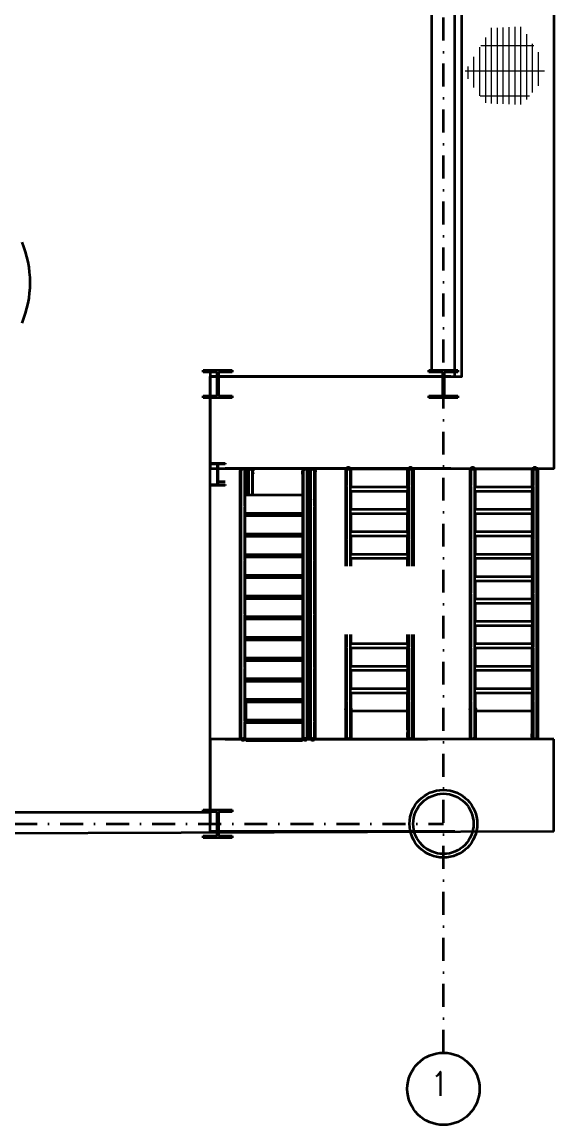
# Model space of a CAD drawing. Header units: inches. Extents: x 3139 to 9140, y 3844 to 6923.
# Drawn here: x 8760 to 9043, y 4431 to 5017 of the extents above; entities that cross this region are included whole.
import ezdxf
from ezdxf.enums import TextEntityAlignment as Align

# ---------------------------------------------------------------- set-up
doc = ezdxf.new("R2010")
doc.units = ezdxf.units.IN
doc.header["$MEASUREMENT"] = 0
doc.linetypes.add('DASHDOT2', pattern=[12.700025, 6.350013, -3.175006, 0, -3.175006])
for name, color, linetype in [('Default', 7, 'Continuous'), ('TF_P_Equipment', 7, 'Continuous'), ('TF_P_Plaform', 7, 'Continuous'), ('TF_P_Stairs', 7, 'Continuous'), ('TF_P_Steel', 7, 'Continuous'), ('TF_S_GRATING', 7, 'Continuous')]:
    doc.layers.add(name, color=color, linetype=linetype)
doc.styles.add('ROMANS', font='romans.shx')

# ---------------------------------------------------------------- blocks, each defined once
blk = doc.blocks.new('TF_P_ELP_GRATING', base_point=(2.1455, 13.2304))
at = {"layer": 'TF_S_GRATING', "color": 8, "linetype": 'Continuous', "lineweight": 18}
for p, q in [((2.19, 13.5229), (2.19, 12.8661)), ((2.3698, 13.4254), (1.9637, 13.4254)), ((1.98, 13.4353), (1.98, 12.994)), ((2.3132, 13.4742), (2.0338, 13.4742)), ((2.4, 13.3994), (2.4, 12.9898)), ((2.4686, 13.3279), (1.8216, 13.3279)), ((2.4264, 13.3767), (1.8824, 13.3767)), ((2.4669, 13.2792), (1.8237, 13.2792)), ((2.4652, 13.2304), (1.8258, 13.2304)), ((2.4635, 13.1817), (1.8278, 13.1817)), ((2.4618, 13.1329), (1.8299, 13.1329)), ((2.46, 13.0842), (1.832, 13.0842)), ((2.4533, 13.0354), (1.912, 13.0354)), ((2.3956, 12.9867), (1.9921, 12.9867)), ((2.3259, 12.9379), (2.0721, 12.9379)), ((2.2561, 12.8892), (2.1521, 12.8892))]:
    blk.add_line(p, q, dxfattribs=at)
blk = doc.blocks.new('A$Cdd380a1b')
at = {"layer": 'Default', "color": 8, "linetype": 'Continuous', "lineweight": 35}
blk.add_circle((-32.1421, -0.5393), 0.15, dxfattribs=at)
at = {"layer": 'TF_P_Equipment', "color": 8, "linetype": 'Continuous', "lineweight": 35}
blk.add_arc((-34.2985, 2.8125), 0.4398, 337.4771, 22.5226, dxfattribs=at)
blk.add_arc((-34.2985, 2.8125), 0.4398, 337.4771, 22.5226, dxfattribs=at)
at = {"layer": 'TF_P_Plaform', "color": 8, "linetype": 'Continuous', "lineweight": 35}
for p, q in [((-33.111, 2.0391), (-33.111, 2.4219)), ((-33.111, 2.4219), (-32.1422, 2.4219)), ((-32.1109, 2.4219), (-33.111, 2.4219)), ((-33.111, 2.3906), (-33.111, 2.0391)), ((-32.1109, 2.4219), (-33.0484, 2.4219)), ((-33.0484, 2.4219), (-32.1109, 2.4219)), ((-32.1422, 2.4219), (-32.1109, 2.4219)), ((-33.111, 2.0391), (-32.1109, 2.0391)), ((-33.0797, 2.0391), (-32.1422, 2.0391)), ((-32.1109, 2.0391), (-33.0484, 2.0391)), ((-33.0484, 2.0391), (-32.5443, 2.0391)), ((-32.5295, 2.0391), (-32.2863, 2.0391)), ((-32.2714, 2.0391), (-31.6832, 2.0391)), ((-32.0129, 2.0391), (-31.7697, 2.0391)), ((-33.0484, 1.9843), (-33.0786, 1.9843)), ((-31.6832, 0.914), (-33.111, 0.9141)), ((-33.111, 0.9141), (-33.111, 0.5625)), ((-33.111, 0.5312), (-33.111, 0.9141)), ((-33.0484, 0.9141), (-32.9862, 0.9141)), ((-32.9862, 0.9141), (-32.9625, 0.9141)), ((-32.7281, 0.9141), (-32.7045, 0.9141)), ((-32.7045, 0.9141), (-32.6924, 0.9141)), ((-32.6776, 0.9141), (-32.2077, 0.9141)), ((-31.6832, 0.5312), (-31.6832, 0.914)), ((-32.0945, 0.5312), (-33.111, 0.5312)), ((-33.0797, 0.5312), (-32.1422, 0.5312)), ((-32.1422, 0.5312), (-32.0945, 0.5312))]:
    blk.add_line(p, q, dxfattribs=at)
for points in [[(-32.3203, 2.4219), (-32.066, 2.4219), (-32.066, 4.3056)], [(-31.6832, 4.3056), (-31.6832, 2.0391), (-31.6832, 2.0391)]]:
    blk.add_lwpolyline(points, dxfattribs=at)
at = {"layer": 'TF_P_Stairs', "color": 8, "linetype": 'Continuous', "lineweight": 35}
for p, q in [((-32.9862, 0.9141), (-32.9862, 2.0313)), ((-32.9818, 0.9141), (-32.9818, 2.0313)), ((-32.9681, 2.0313), (-32.9681, 1.8825)), ((-32.9669, 2.0313), (-32.9669, 0.9141)), ((-32.9549, 1.9282), (-32.9549, 2.0313)), ((-32.9505, 1.9282), (-32.9505, 2.0313)), ((-32.9368, 2.0313), (-32.9368, 1.9282)), ((-32.9356, 2.0313), (-32.9356, 1.9282)), ((-32.7237, 0.9141), (-32.7237, 2.0313)), ((-32.71, 2.0313), (-32.71, 1.8825)), ((-32.7089, 2.0313), (-32.7089, 0.9141)), ((-32.7045, 0.9141), (-32.7045, 2.0313)), ((-32.6924, 0.9141), (-32.6924, 2.0313)), ((-32.6787, 2.0313), (-32.6787, 1.8825)), ((-32.6776, 2.0313), (-32.6776, 0.9141)), ((-32.6732, 0.9141), (-32.6732, 2.0313)), ((-32.5487, 2.0391), (-32.5487, 1.634)), ((-32.5487, 2.0391), (-32.5443, 2.0391)), ((-32.5443, 1.634), (-32.5443, 2.0391)), ((-32.5432, 1.9684), (-32.5432, 2.0351)), ((-32.5295, 2.0391), (-32.5295, 2.0391)), ((-32.5295, 2.0391), (-32.5295, 1.634)), ((-32.5295, 2.0391), (-32.5251, 2.0391)), ((-32.5251, 2.0385), (-32.2907, 2.0385)), ((-32.5251, 1.9632), (-32.5251, 2.0385)), ((-32.2907, 2.0391), (-32.2907, 2.0385)), ((-32.2863, 2.0391), (-32.2907, 2.0391)), ((-32.2907, 2.0391), (-32.2863, 2.0391)), ((-32.2907, 1.9632), (-32.2907, 2.0385)), ((-32.2863, 1.634), (-32.2863, 2.0391)), ((-32.2851, 1.9684), (-32.2851, 2.0351)), ((-32.2714, 2.0391), (-32.2714, 2.0391)), ((-32.2714, 2.0391), (-32.2714, 1.634)), ((-32.267, 2.0391), (-32.2714, 2.0391)), ((-32.2714, 2.0391), (-32.267, 2.0391)), ((-32.267, 2.0391), (-32.267, 1.634)), ((-32.0322, 2.0391), (-32.0322, 0.9218)), ((-32.0322, 2.0391), (-32.0278, 2.0391)), ((-32.0278, 0.9218), (-32.0278, 2.0391)), ((-32.0266, 1.9684), (-32.0266, 2.0351)), ((-32.0129, 2.0391), (-32.0129, 2.0391)), ((-32.0129, 2.0391), (-32.0129, 0.9218)), ((-32.0129, 2.0391), (-32.0085, 2.0391)), ((-32.0085, 2.0385), (-31.7741, 2.0385)), ((-32.0085, 1.9632), (-32.0085, 2.0385)), ((-31.7741, 2.0391), (-31.7741, 2.0385)), ((-31.7697, 2.0391), (-31.7741, 2.0391)), ((-31.7741, 2.0391), (-31.7697, 2.0391)), ((-31.7741, 1.9632), (-31.7741, 2.0385)), ((-31.7697, 0.9218), (-31.7697, 2.0391)), ((-31.7686, 1.9684), (-31.7686, 2.0351)), ((-31.7549, 2.0391), (-31.7549, 2.0391)), ((-31.7549, 2.0391), (-31.7549, 0.9218)), ((-31.7505, 2.0391), (-31.7549, 2.0391)), ((-31.7549, 2.0391), (-31.7505, 2.0391)), ((-31.7505, 2.0391), (-31.7505, 0.9218)), ((-32.7281, 1.9282), (-32.9625, 1.9282)), ((-32.7281, 1.9282), (-32.7281, 1.8528)), ((-32.5432, 1.7449), (-32.5432, 1.9644)), ((-32.5251, 1.9632), (-32.2907, 1.9632)), ((-32.5251, 1.8701), (-32.5251, 1.9454)), ((-32.5251, 1.9454), (-32.2907, 1.9454)), ((-32.2907, 1.9632), (-32.2907, 1.9454)), ((-32.2907, 1.8701), (-32.2907, 1.9454)), ((-32.2851, 1.7449), (-32.2851, 1.9644)), ((-32.0266, 1.7449), (-32.0266, 1.9644)), ((-32.0085, 1.9632), (-31.7741, 1.9632)), ((-32.0085, 1.8701), (-32.0085, 1.9454)), ((-32.0085, 1.9454), (-31.7741, 1.9454)), ((-31.7741, 1.9632), (-31.7741, 1.9454)), ((-31.7741, 1.8701), (-31.7741, 1.9454)), ((-31.7686, 1.7449), (-31.7686, 1.9644)), ((-32.9862, 1.9098), (-32.9862, 1.9124)), ((-32.7045, 1.9098), (-32.7089, 1.9098)), ((-32.7045, 1.9098), (-32.7045, 1.9124)), ((-32.6969, 1.921), (-32.6969, 1.8456)), ((-32.9681, 1.8786), (-32.9681, 1.659)), ((-32.7281, 1.8528), (-32.9625, 1.8528)), ((-32.7281, 1.8422), (-32.9625, 1.8422)), ((-32.9549, 1.8422), (-32.9549, 1.8528)), ((-32.9505, 1.8422), (-32.9505, 1.8528)), ((-32.9368, 1.8528), (-32.9368, 1.8422)), ((-32.9356, 1.8528), (-32.9356, 1.8422)), ((-32.9312, 1.8528), (-32.9312, 1.8456)), ((-32.9312, 1.8422), (-32.9312, 1.8456)), ((-32.7281, 1.8456), (-32.9312, 1.8456)), ((-32.7281, 1.8422), (-32.7281, 1.8528)), ((-32.7281, 1.8422), (-32.7281, 1.7669)), ((-32.71, 1.8786), (-32.71, 1.659)), ((-32.6969, 1.8456), (-32.6969, 1.835)), ((-32.6787, 1.8786), (-32.6787, 1.659)), ((-32.5251, 1.8701), (-32.2907, 1.8701)), ((-32.5251, 1.777), (-32.5251, 1.8523)), ((-32.5251, 1.8523), (-32.2907, 1.8523)), ((-32.2907, 1.8701), (-32.2907, 1.8523)), ((-32.2907, 1.777), (-32.2907, 1.8523)), ((-32.0085, 1.8701), (-31.7741, 1.8701)), ((-32.0085, 1.777), (-32.0085, 1.8523)), ((-32.0085, 1.8523), (-31.7741, 1.8523)), ((-31.7741, 1.8701), (-31.7741, 1.8523)), ((-31.7741, 1.777), (-31.7741, 1.8523)), ((-32.6969, 1.8279), (-32.6969, 1.7525)), ((-32.7281, 1.7669), (-32.9625, 1.7669)), ((-32.7281, 1.7563), (-32.9625, 1.7563)), ((-32.9549, 1.7563), (-32.9549, 1.7669)), ((-32.9505, 1.7563), (-32.9505, 1.7669)), ((-32.9368, 1.7669), (-32.9368, 1.7563)), ((-32.9356, 1.7669), (-32.9356, 1.7563)), ((-32.9312, 1.7669), (-32.9312, 1.7563)), ((-32.7281, 1.7563), (-32.7281, 1.7669)), ((-32.7281, 1.7563), (-32.7281, 1.6809)), ((-32.6969, 1.7525), (-32.6969, 1.7428)), ((-32.5251, 1.777), (-32.2907, 1.777)), ((-32.5251, 1.6839), (-32.5251, 1.7592)), ((-32.5251, 1.7592), (-32.2907, 1.7592)), ((-32.2907, 1.777), (-32.2907, 1.7592)), ((-32.2907, 1.6839), (-32.2907, 1.7592)), ((-32.0085, 1.777), (-31.7741, 1.777)), ((-32.0085, 1.6839), (-32.0085, 1.7592)), ((-32.0085, 1.7592), (-31.7741, 1.7592)), ((-31.7741, 1.777), (-31.7741, 1.7592)), ((-31.7741, 1.6839), (-31.7741, 1.7592)), ((-32.6969, 1.7348), (-32.6969, 1.6594)), ((-32.5432, 1.634), (-32.5432, 1.741)), ((-32.2851, 1.634), (-32.2851, 1.741)), ((-32.0266, 1.5215), (-32.0266, 1.741)), ((-31.7686, 1.5215), (-31.7686, 1.741)), ((-32.9681, 1.6551), (-32.9681, 1.4356)), ((-32.7281, 1.6809), (-32.9625, 1.6809)), ((-32.7281, 1.6703), (-32.9625, 1.6703)), ((-32.9549, 1.6703), (-32.9549, 1.6809)), ((-32.9505, 1.6703), (-32.9505, 1.6809)), ((-32.9368, 1.6809), (-32.9368, 1.6703)), ((-32.9356, 1.6809), (-32.9356, 1.6703)), ((-32.9312, 1.6809), (-32.9312, 1.6703)), ((-32.7281, 1.6703), (-32.7281, 1.6809)), ((-32.7281, 1.6703), (-32.7281, 1.595)), ((-32.71, 1.6551), (-32.71, 1.4356)), ((-32.6969, 1.6594), (-32.6969, 1.6507)), ((-32.6787, 1.6551), (-32.6787, 1.4356)), ((-32.5251, 1.6839), (-32.2907, 1.6839)), ((-32.5251, 1.6661), (-32.2907, 1.6661)), ((-32.5251, 1.634), (-32.5251, 1.6661)), ((-32.2907, 1.6839), (-32.2907, 1.6661)), ((-32.2907, 1.634), (-32.2907, 1.6661)), ((-32.0085, 1.6839), (-31.7741, 1.6839)), ((-32.0085, 1.6661), (-31.7741, 1.6661)), ((-32.0085, 1.5908), (-32.0085, 1.6661)), ((-31.7741, 1.6839), (-31.7741, 1.6661)), ((-31.7741, 1.5908), (-31.7741, 1.6661)), ((-32.6969, 1.6417), (-32.6969, 1.5663)), ((-32.7281, 1.595), (-32.9625, 1.595)), ((-32.7281, 1.5844), (-32.9625, 1.5844)), ((-32.9549, 1.5844), (-32.9549, 1.595)), ((-32.9505, 1.5844), (-32.9505, 1.595)), ((-32.9368, 1.595), (-32.9368, 1.5844)), ((-32.9356, 1.595), (-32.9356, 1.5844)), ((-32.9312, 1.595), (-32.9312, 1.5844)), ((-32.7281, 1.5844), (-32.7281, 1.595)), ((-32.7281, 1.5844), (-32.7281, 1.509)), ((-32.6969, 1.5663), (-32.6969, 1.5586)), ((-32.0085, 1.5908), (-31.7741, 1.5908)), ((-32.0085, 1.4977), (-32.0085, 1.573)), ((-32.0085, 1.573), (-31.7741, 1.573)), ((-31.7741, 1.5908), (-31.7741, 1.573)), ((-31.7741, 1.4977), (-31.7741, 1.573)), ((-32.6969, 1.5486), (-32.6969, 1.4732)), ((-32.0266, 1.298), (-32.0266, 1.5175)), ((-31.7686, 1.298), (-31.7686, 1.5175)), ((-32.7281, 1.509), (-32.9625, 1.509)), ((-32.7281, 1.4984), (-32.9625, 1.4984)), ((-32.9549, 1.4984), (-32.9549, 1.509)), ((-32.9505, 1.4984), (-32.9505, 1.509)), ((-32.9368, 1.509), (-32.9368, 1.4984)), ((-32.9356, 1.509), (-32.9356, 1.4984)), ((-32.9312, 1.509), (-32.9312, 1.4984)), ((-32.7281, 1.4984), (-32.7281, 1.509)), ((-32.7281, 1.4984), (-32.7281, 1.4231)), ((-32.6969, 1.4732), (-32.6969, 1.4664)), ((-32.0085, 1.4977), (-31.7741, 1.4977)), ((-32.0085, 1.4046), (-32.0085, 1.4799)), ((-32.0085, 1.4799), (-31.7741, 1.4799)), ((-31.7741, 1.4977), (-31.7741, 1.4799)), ((-31.7741, 1.4046), (-31.7741, 1.4799)), ((-32.9681, 1.4316), (-32.9681, 1.2121)), ((-32.7281, 1.4231), (-32.9625, 1.4231)), ((-32.9549, 1.4125), (-32.9549, 1.4231)), ((-32.9505, 1.4125), (-32.9505, 1.4231)), ((-32.9368, 1.4231), (-32.9368, 1.4125)), ((-32.9356, 1.4231), (-32.9356, 1.4125)), ((-32.9312, 1.4231), (-32.9312, 1.4125)), ((-32.7281, 1.4125), (-32.7281, 1.4231)), ((-32.71, 1.4316), (-32.71, 1.2121)), ((-32.6969, 1.4555), (-32.6969, 1.3801)), ((-32.6787, 1.4316), (-32.6787, 1.2121)), ((-32.7281, 1.4125), (-32.9625, 1.4125)), ((-32.7281, 1.4125), (-32.7281, 1.3371)), ((-32.6969, 1.3801), (-32.6969, 1.3743)), ((-32.0085, 1.4046), (-31.7741, 1.4046)), ((-32.0085, 1.3868), (-31.7741, 1.3868)), ((-32.0085, 1.3114), (-32.0085, 1.3868)), ((-31.7741, 1.4046), (-31.7741, 1.3868)), ((-31.7741, 1.3114), (-31.7741, 1.3868)), ((-32.7281, 1.3371), (-32.9625, 1.3371)), ((-32.9549, 1.3265), (-32.9549, 1.3371)), ((-32.9505, 1.3265), (-32.9505, 1.3371)), ((-32.9368, 1.3371), (-32.9368, 1.3265)), ((-32.9356, 1.3371), (-32.9356, 1.3265)), ((-32.9312, 1.3371), (-32.9312, 1.3265)), ((-32.7281, 1.3265), (-32.7281, 1.3371)), ((-32.6969, 1.3624), (-32.6969, 1.287)), ((-32.5487, 1.3491), (-32.5487, 0.9218)), ((-32.5443, 0.9218), (-32.5443, 1.3491)), ((-32.5432, 1.298), (-32.5432, 1.3491)), ((-32.5295, 1.3491), (-32.5295, 0.9218)), ((-32.5251, 1.3114), (-32.5251, 1.3491)), ((-32.2907, 1.3114), (-32.2907, 1.3491)), ((-32.2863, 0.9218), (-32.2863, 1.3491)), ((-32.2851, 1.298), (-32.2851, 1.3491)), ((-32.2714, 1.3491), (-32.2714, 0.9218)), ((-32.267, 1.3491), (-32.267, 0.9218)), ((-32.7281, 1.3265), (-32.9625, 1.3265)), ((-32.7281, 1.3265), (-32.7281, 1.2512)), ((-32.6969, 1.287), (-32.6969, 1.2821)), ((-32.5432, 1.0746), (-32.5432, 1.2941)), ((-32.5251, 1.3114), (-32.2907, 1.3114)), ((-32.5251, 1.2183), (-32.5251, 1.2937)), ((-32.5251, 1.2937), (-32.2907, 1.2937)), ((-32.2907, 1.3114), (-32.2907, 1.2937)), ((-32.2907, 1.2183), (-32.2907, 1.2937)), ((-32.2851, 1.0746), (-32.2851, 1.2941)), ((-32.0266, 1.0746), (-32.0266, 1.2941)), ((-32.0085, 1.3114), (-31.7741, 1.3114)), ((-32.0085, 1.2937), (-31.7741, 1.2937)), ((-32.0085, 1.2183), (-32.0085, 1.2937)), ((-31.7741, 1.3114), (-31.7741, 1.2937)), ((-31.7741, 1.2183), (-31.7741, 1.2937)), ((-31.7686, 1.0746), (-31.7686, 1.2941)), ((-32.7281, 1.2512), (-32.9625, 1.2512)), ((-32.7281, 1.2406), (-32.9625, 1.2406)), ((-32.9549, 1.2406), (-32.9549, 1.2512)), ((-32.9505, 1.2406), (-32.9505, 1.2512)), ((-32.9368, 1.2512), (-32.9368, 1.2406)), ((-32.9356, 1.2512), (-32.9356, 1.2406)), ((-32.9312, 1.2512), (-32.9312, 1.2406)), ((-32.7281, 1.2406), (-32.7281, 1.2512)), ((-32.7281, 1.2406), (-32.7281, 1.1652)), ((-32.6969, 1.2692), (-32.6969, 1.1939)), ((-32.9681, 1.2082), (-32.9681, 0.9887)), ((-32.71, 1.2082), (-32.71, 0.9887)), ((-32.6969, 1.1939), (-32.6969, 1.19)), ((-32.6787, 1.2082), (-32.6787, 0.9887)), ((-32.5251, 1.2183), (-32.2907, 1.2183)), ((-32.5251, 1.1252), (-32.5251, 1.2006)), ((-32.5251, 1.2006), (-32.2907, 1.2006)), ((-32.2907, 1.2183), (-32.2907, 1.2006)), ((-32.2907, 1.1252), (-32.2907, 1.2006)), ((-32.0085, 1.2183), (-31.7741, 1.2183)), ((-32.0085, 1.1252), (-32.0085, 1.2006)), ((-32.0085, 1.2006), (-31.7741, 1.2006)), ((-31.7741, 1.2183), (-31.7741, 1.2006)), ((-31.7741, 1.1252), (-31.7741, 1.2006)), ((-32.7281, 1.1652), (-32.9625, 1.1652)), ((-32.7281, 1.1547), (-32.9625, 1.1547)), ((-32.9549, 1.1547), (-32.9549, 1.1652)), ((-32.9505, 1.1547), (-32.9505, 1.1652)), ((-32.9368, 1.1652), (-32.9368, 1.1547)), ((-32.9356, 1.1652), (-32.9356, 1.1547)), ((-32.9312, 1.1652), (-32.9312, 1.1547)), ((-32.7281, 1.1547), (-32.7281, 1.1652)), ((-32.7281, 1.1547), (-32.7281, 1.0793)), ((-32.6969, 1.1761), (-32.6969, 1.1008)), ((-32.6969, 1.1008), (-32.6969, 1.0979)), ((-32.5251, 1.1252), (-32.2907, 1.1252)), ((-32.5251, 1.1075), (-32.2907, 1.1075)), ((-32.5251, 1.0321), (-32.5251, 1.1075)), ((-32.2907, 1.1252), (-32.2907, 1.1075)), ((-32.2907, 1.0321), (-32.2907, 1.1075)), ((-32.0085, 1.1252), (-31.7741, 1.1252)), ((-32.0085, 1.1075), (-31.7741, 1.1075)), ((-32.0085, 1.0321), (-32.0085, 1.1075)), ((-31.7741, 1.1252), (-31.7741, 1.1075)), ((-31.7741, 1.0321), (-31.7741, 1.1075)), ((-32.7281, 1.0793), (-32.9625, 1.0793)), ((-32.9625, 1.0687), (-32.9625, 0.9934)), ((-32.7281, 1.0687), (-32.9625, 1.0687)), ((-32.9549, 1.0687), (-32.9549, 1.0793)), ((-32.9505, 1.0687), (-32.9505, 1.0793)), ((-32.9368, 1.0793), (-32.9368, 1.0687)), ((-32.9356, 1.0793), (-32.9356, 1.0687)), ((-32.9312, 1.0793), (-32.9312, 1.0687)), ((-32.7281, 1.0687), (-32.7281, 1.0793)), ((-32.7281, 1.0687), (-32.7281, 0.9934)), ((-32.6969, 1.083), (-32.6969, 1.0077)), ((-32.5432, 0.9218), (-32.5432, 1.0706)), ((-32.2851, 0.9218), (-32.2851, 1.0706)), ((-32.0266, 0.9218), (-32.0266, 1.0706)), ((-31.7686, 0.9218), (-31.7686, 1.0706)), ((-32.5487, 1.0433), (-32.5487, 1.0407)), ((-32.5487, 1.0433), (-32.5443, 1.0433)), ((-32.5251, 1.0321), (-32.2907, 1.0321)), ((-32.0322, 1.0433), (-32.0322, 1.0407)), ((-32.0322, 1.0433), (-32.0278, 1.0433)), ((-32.0085, 1.0321), (-31.7741, 1.0321)), ((-32.9681, 0.9847), (-32.9681, 0.918)), ((-32.7281, 0.9934), (-32.9625, 0.9934)), ((-32.7281, 0.9828), (-32.9625, 0.9828)), ((-32.9549, 0.9828), (-32.9549, 0.9934)), ((-32.9505, 0.9828), (-32.9505, 0.9934)), ((-32.9368, 0.9934), (-32.9368, 0.9887)), ((-32.9368, 0.9847), (-32.9368, 0.9828)), ((-32.9356, 0.9934), (-32.9356, 0.9828)), ((-32.9312, 0.9899), (-32.9312, 0.9934)), ((-32.9312, 0.9899), (-32.9312, 0.9828)), ((-32.7281, 0.9899), (-32.9312, 0.9899)), ((-32.7281, 0.9828), (-32.7281, 0.9934)), ((-32.7281, 0.9828), (-32.7281, 0.9074)), ((-32.71, 0.9847), (-32.71, 0.918)), ((-32.6969, 1.0077), (-32.6969, 1.0057)), ((-32.6969, 0.9899), (-32.6969, 0.9146)), ((-32.6787, 0.9847), (-32.6787, 0.918)), ((-32.9862, 0.9141), (-32.9818, 0.9141)), ((-32.9818, 0.9141), (-32.9862, 0.9141)), ((-32.9669, 0.9141), (-32.9669, 0.9141)), ((-32.9669, 0.9141), (-32.9625, 0.9141)), ((-32.9625, 0.9141), (-32.9669, 0.9141)), ((-32.9625, 0.9141), (-32.9625, 0.9074)), ((-32.7281, 0.9074), (-32.9625, 0.9074)), ((-32.7237, 0.9141), (-32.7281, 0.9141)), ((-32.7089, 0.9141), (-32.7089, 0.9141)), ((-32.7045, 0.9141), (-32.7089, 0.9141)), ((-32.6969, 0.9146), (-32.6969, 0.9141)), ((-32.6924, 0.9141), (-32.6969, 0.9141)), ((-32.6776, 0.9141), (-32.6776, 0.9141)), ((-32.6732, 0.9141), (-32.6776, 0.9141))]:
    blk.add_line(p, q, dxfattribs=at)
for centre, major_axis, start_param, end_param in [((-32.9744, 2.0313), (-0.00742, 0), 3.141593, 6.283185), ((-32.9431, 2.0313), (0.00742, 0), 0, 3.141593), ((-32.7163, 2.0313), (-0.00742, 0), 3.141593, 6.283185), ((-32.685, 2.0313), (0.00742, 0), 0, 3.141593), ((-32.5369, 2.0391), (0.00742, 0), 5.723399, 9.424778), ((-32.5369, 2.0391), (-0.00742, 0), 0, 0.559787), ((-32.2788, 2.0391), (0.00742, 0), 5.723399, 9.424778), ((-32.2788, 2.0391), (-0.00742, 0), 0, 0.559787), ((-32.0204, 2.0391), (0.00742, 0), 5.723399, 9.424778), ((-32.0204, 2.0391), (-0.00742, 0), 0, 0.559787), ((-31.7623, 2.0391), (0.00742, 0), 5.723399, 9.424778), ((-31.7623, 2.0391), (-0.00742, 0), 0, 0.559787), ((-32.5369, 0.9218), (0.00742, 0), 3.141593, 6.283185), ((-32.2788, 0.9218), (0.00742, 0), 3.141593, 6.283185), ((-32.0204, 0.9218), (0.00742, 0), 3.141593, 6.283185), ((-31.7623, 0.9218), (0.00742, 0), 3.141593, 6.283185), ((-32.9744, 0.9141), (0.00742, 0), 2.581806, 6.283185), ((-32.9744, 0.9141), (0.00742, 0), 0, 0.559787), ((-32.7163, 0.9141), (-0.00742, 0), 5.723399, 9.424778), ((-32.7163, 0.9141), (0.00742, 0), 0, 0.559787), ((-32.685, 0.9141), (-0.00742, 0), 5.723399, 9.424778), ((-32.685, 0.9141), (0.00742, 0), 0, 0.559787)]:
    blk.add_ellipse(centre, major_axis=major_axis, ratio=0.642788, start_param=start_param, end_param=end_param, dxfattribs=at)
for centre, major_axis in [((-32.5369, 2.0391), (-0.00629, 0)), ((-32.2788, 2.0391), (-0.00629, 0)), ((-32.0204, 2.0391), (-0.00629, 0)), ((-31.7623, 2.0391), (-0.00629, 0)), ((-32.9744, 0.9141), (0.00629, 0)), ((-32.7163, 0.9141), (0.00629, 0)), ((-32.685, 0.9141), (0.00629, 0))]:
    blk.add_ellipse(centre, major_axis=major_axis, ratio=0.642788, dxfattribs=at)
for points, degree, knots in [([(-32.9862, 2.0261), (-32.9862, 2.0313), (-32.9818, 2.0313)], 1, [0.5007251, 0.5007251, 0.625, 0.6483086, 0.6483086]), ([(-32.9818, 2.0313), (-32.9818, 2.033), (-32.9811, 2.0347), (-32.9802, 2.0359), (-32.9798, 2.0364), (-32.9793, 2.0368), (-32.9789, 2.0372), (-32.9785, 2.0375), (-32.9782, 2.0377), (-32.9778, 2.0379), (-32.9775, 2.0381), (-32.9772, 2.0382), (-32.9768, 2.0383), (-32.9764, 2.0385), (-32.9758, 2.0386), (-32.9753, 2.0387), (-32.9749, 2.0387), (-32.9746, 2.0388), (-32.9742, 2.0387), (-32.9739, 2.0387), (-32.9735, 2.0387), (-32.9732, 2.0387), (-32.9728, 2.0386), (-32.9724, 2.0385), (-32.9721, 2.0384), (-32.9716, 2.0382), (-32.9712, 2.038), (-32.9707, 2.0378), (-32.9701, 2.0375), (-32.9696, 2.037), (-32.9691, 2.0366), (-32.9683, 2.0358), (-32.9677, 2.0348), (-32.9674, 2.0339), (-32.9671, 2.033), (-32.9669, 2.0321), (-32.9669, 2.0313)], 3, [0.5, 0.5, 0.5, 0.5, 0.6, 0.6, 0.6, 0.641966, 0.641966, 0.641966, 0.6748614, 0.6748614, 0.6748614, 0.700042, 0.700042, 0.700042, 0.7359414, 0.7359414, 0.7359414, 0.7592914, 0.7592914, 0.7592914, 0.7801395, 0.7801395, 0.7801395, 0.8026533, 0.8026533, 0.8026533, 0.8309393, 0.8309393, 0.8309393, 0.8716277, 0.8716277, 0.8716277, 0.9373461, 0.9373461, 0.9373461, 1, 1, 1, 1]), ([(-32.969, 2.0346), (-32.969, 2.0347), (-32.9691, 2.0348), (-32.9691, 2.0348), (-32.9695, 2.0353), (-32.9699, 2.0358), (-32.9704, 2.0362), (-32.9707, 2.0364), (-32.971, 2.0367), (-32.9714, 2.0369), (-32.9716, 2.037), (-32.9719, 2.0371), (-32.9722, 2.0372), (-32.9726, 2.0374), (-32.973, 2.0375), (-32.9734, 2.0375), (-32.9737, 2.0376), (-32.974, 2.0376), (-32.9743, 2.0376), (-32.9746, 2.0376), (-32.9749, 2.0376), (-32.9752, 2.0376), (-32.9755, 2.0375), (-32.9758, 2.0375), (-32.976, 2.0374), (-32.9764, 2.0373), (-32.9768, 2.0371), (-32.9771, 2.037), (-32.9775, 2.0368), (-32.978, 2.0365), (-32.9784, 2.0362), (-32.9789, 2.0357), (-32.9793, 2.0352), (-32.9797, 2.0346)], 3, [0.0939522, 0.0939522, 0.0939522, 0.0939522, 0.1, 0.1, 0.1, 0.1427815, 0.1427815, 0.1427815, 0.1708618, 0.1708618, 0.1708618, 0.1907371, 0.1907371, 0.1907371, 0.2214452, 0.2214452, 0.2214452, 0.243705, 0.243705, 0.243705, 0.2646154, 0.2646154, 0.2646154, 0.2880812, 0.2880812, 0.2880812, 0.318716, 0.318716, 0.318716, 0.3649874, 0.3649874, 0.3649874, 0.4179765, 0.4179765, 0.4179765, 0.4179765]), ([(-32.9669, 2.0313), (-32.9625, 2.0313), (-32.9625, 2.0313)], 1, [0.72669142, 0.72669142, 0.75, 0.7500316, 0.7500316]), ([(-32.9549, 2.0261), (-32.9549, 2.0313), (-32.9505, 2.0313)], 1, [0.5007251, 0.5007251, 0.625, 0.6483086, 0.6483086]), ([(-32.9505, 2.0313), (-32.9505, 2.033), (-32.9498, 2.0347), (-32.9489, 2.0359), (-32.9485, 2.0364), (-32.9481, 2.0368), (-32.9476, 2.0372), (-32.9472, 2.0375), (-32.9469, 2.0377), (-32.9465, 2.0379), (-32.9462, 2.0381), (-32.9459, 2.0382), (-32.9455, 2.0383), (-32.9451, 2.0385), (-32.9446, 2.0386), (-32.944, 2.0387), (-32.9436, 2.0387), (-32.9433, 2.0387), (-32.9429, 2.0387), (-32.9426, 2.0387), (-32.9422, 2.0387), (-32.9419, 2.0386), (-32.9415, 2.0386), (-32.9411, 2.0385), (-32.9408, 2.0384), (-32.9403, 2.0382), (-32.9399, 2.038), (-32.9395, 2.0378), (-32.9388, 2.0375), (-32.9383, 2.037), (-32.9378, 2.0366), (-32.937, 2.0358), (-32.9365, 2.0348), (-32.9361, 2.0339), (-32.9358, 2.033), (-32.9356, 2.0321), (-32.9356, 2.0313)], 3, [0.5, 0.5, 0.5, 0.5, 0.6, 0.6, 0.6, 0.641966, 0.641966, 0.641966, 0.6748614, 0.6748614, 0.6748614, 0.700042, 0.700042, 0.700042, 0.7359414, 0.7359414, 0.7359414, 0.7592914, 0.7592914, 0.7592914, 0.7801395, 0.7801395, 0.7801395, 0.8026533, 0.8026533, 0.8026533, 0.8309393, 0.8309393, 0.8309393, 0.8716277, 0.8716277, 0.8716277, 0.9373461, 0.9373461, 0.9373461, 1, 1, 1, 1]), ([(-32.9377, 2.0346), (-32.9378, 2.0347), (-32.9378, 2.0348), (-32.9378, 2.0348), (-32.9382, 2.0353), (-32.9386, 2.0358), (-32.9391, 2.0362), (-32.9394, 2.0364), (-32.9397, 2.0367), (-32.9401, 2.0369), (-32.9403, 2.037), (-32.9406, 2.0371), (-32.9409, 2.0372), (-32.9413, 2.0374), (-32.9417, 2.0375), (-32.9421, 2.0375), (-32.9424, 2.0376), (-32.9427, 2.0376), (-32.943, 2.0376), (-32.9433, 2.0376), (-32.9436, 2.0376), (-32.9439, 2.0376), (-32.9442, 2.0375), (-32.9445, 2.0375), (-32.9448, 2.0374), (-32.9451, 2.0373), (-32.9455, 2.0371), (-32.9458, 2.037), (-32.9463, 2.0368), (-32.9467, 2.0365), (-32.9471, 2.0361), (-32.9476, 2.0357), (-32.948, 2.0352), (-32.9484, 2.0346)], 3, [0.0939522, 0.0939522, 0.0939522, 0.0939522, 0.1, 0.1, 0.1, 0.1427815, 0.1427815, 0.1427815, 0.1708618, 0.1708618, 0.1708618, 0.1907371, 0.1907371, 0.1907371, 0.2214452, 0.2214452, 0.2214452, 0.243705, 0.243705, 0.243705, 0.2646154, 0.2646154, 0.2646154, 0.2880812, 0.2880812, 0.2880812, 0.318716, 0.318716, 0.318716, 0.3649874, 0.3649874, 0.3649874, 0.4179765, 0.4179765, 0.4179765, 0.4179765]), ([(-32.9356, 2.0313), (-32.9312, 2.0313), (-32.9312, 2.0313)], 1, [0.72669142, 0.72669142, 0.75, 0.7500316, 0.7500316]), ([(-32.9356, 2.0197), (-32.9312, 2.0197), (-32.9312, 2.0197)], 1, [0.72669142, 0.72669142, 0.75, 0.75003161, 0.75003161]), ([(-32.7237, 2.0313), (-32.7281, 2.0313), (-32.7281, 1.9098)], 1, [0.7266914, 0.7266914, 0.75, 0.8749684, 0.8749684]), ([(-32.7237, 2.0313), (-32.7237, 2.033), (-32.7231, 2.0347), (-32.7221, 2.0359), (-32.7217, 2.0364), (-32.7213, 2.0368), (-32.7208, 2.0372), (-32.7205, 2.0375), (-32.7201, 2.0377), (-32.7197, 2.0379), (-32.7194, 2.0381), (-32.7191, 2.0382), (-32.7188, 2.0383), (-32.7183, 2.0385), (-32.7178, 2.0386), (-32.7172, 2.0387), (-32.7169, 2.0387), (-32.7165, 2.0388), (-32.7161, 2.0387), (-32.7158, 2.0387), (-32.7155, 2.0387), (-32.7151, 2.0387), (-32.7148, 2.0386), (-32.7144, 2.0385), (-32.714, 2.0384), (-32.7136, 2.0382), (-32.7131, 2.038), (-32.7127, 2.0378), (-32.7121, 2.0375), (-32.7115, 2.037), (-32.711, 2.0366), (-32.7103, 2.0358), (-32.7097, 2.0348), (-32.7093, 2.0339), (-32.709, 2.033), (-32.7089, 2.0321), (-32.7089, 2.0313)], 3, [0.5, 0.5, 0.5, 0.5, 0.6, 0.6, 0.6, 0.641966, 0.641966, 0.641966, 0.6748614, 0.6748614, 0.6748614, 0.700042, 0.700042, 0.700042, 0.7359414, 0.7359414, 0.7359414, 0.7592914, 0.7592914, 0.7592914, 0.7801395, 0.7801395, 0.7801395, 0.8026533, 0.8026533, 0.8026533, 0.8309393, 0.8309393, 0.8309393, 0.8716277, 0.8716277, 0.8716277, 0.9373461, 0.9373461, 0.9373461, 1, 1, 1, 1]), ([(-32.711, 2.0346), (-32.711, 2.0347), (-32.711, 2.0348), (-32.7111, 2.0348), (-32.7114, 2.0353), (-32.7118, 2.0358), (-32.7123, 2.0362), (-32.7126, 2.0364), (-32.713, 2.0367), (-32.7133, 2.0369), (-32.7136, 2.037), (-32.7138, 2.0371), (-32.7141, 2.0372), (-32.7145, 2.0374), (-32.7149, 2.0375), (-32.7154, 2.0375), (-32.7157, 2.0376), (-32.716, 2.0376), (-32.7163, 2.0376), (-32.7166, 2.0376), (-32.7169, 2.0376), (-32.7171, 2.0376), (-32.7174, 2.0375), (-32.7177, 2.0375), (-32.718, 2.0374), (-32.7184, 2.0373), (-32.7187, 2.0371), (-32.719, 2.037), (-32.7195, 2.0368), (-32.7199, 2.0365), (-32.7203, 2.0362), (-32.7208, 2.0357), (-32.7213, 2.0352), (-32.7217, 2.0346)], 3, [0.0939522, 0.0939522, 0.0939522, 0.0939522, 0.1, 0.1, 0.1, 0.1427815, 0.1427815, 0.1427815, 0.1708618, 0.1708618, 0.1708618, 0.1907371, 0.1907371, 0.1907371, 0.2214452, 0.2214452, 0.2214452, 0.243705, 0.243705, 0.243705, 0.2646154, 0.2646154, 0.2646154, 0.2880812, 0.2880812, 0.2880812, 0.318716, 0.318716, 0.318716, 0.3649874, 0.3649874, 0.3649874, 0.4179765, 0.4179765, 0.4179765, 0.4179765]), ([(-32.7045, 2.0261), (-32.7045, 2.0313), (-32.7089, 2.0313)], 1, [0.5007251, 0.5007251, 0.625, 0.6483086, 0.6483086]), ([(-32.7045, 2.0261), (-32.7045, 2.026), (-32.7089, 2.026)], 1, [0.49927493, 0.49927493, 0.5, 0.52996394, 0.52996394]), ([(-32.6924, 2.0313), (-32.6969, 2.0313), (-32.6969, 1.9098), (-32.6924, 1.9098)], 1, [0.7266914, 0.7266914, 0.75, 0.875, 0.8983086, 0.8983086]), ([(-32.6924, 1.9098), (-32.6969, 1.9098), (-32.6969, 2.0313), (-32.6924, 2.0313)], 1, [0.1016914, 0.1016914, 0.125, 0.25, 0.2733086, 0.2733086]), ([(-32.6924, 2.0313), (-32.6924, 2.033), (-32.6918, 2.0347), (-32.6908, 2.0359), (-32.6904, 2.0364), (-32.69, 2.0368), (-32.6895, 2.0372), (-32.6892, 2.0375), (-32.6888, 2.0377), (-32.6884, 2.0379), (-32.6882, 2.0381), (-32.6878, 2.0382), (-32.6875, 2.0383), (-32.687, 2.0385), (-32.6865, 2.0386), (-32.686, 2.0387), (-32.6856, 2.0387), (-32.6852, 2.0387), (-32.6849, 2.0387), (-32.6845, 2.0387), (-32.6842, 2.0387), (-32.6838, 2.0386), (-32.6835, 2.0386), (-32.6831, 2.0385), (-32.6827, 2.0384), (-32.6823, 2.0382), (-32.6818, 2.038), (-32.6814, 2.0378), (-32.6808, 2.0375), (-32.6802, 2.037), (-32.6798, 2.0366), (-32.679, 2.0358), (-32.6784, 2.0348), (-32.6781, 2.0339), (-32.6777, 2.033), (-32.6776, 2.0321), (-32.6776, 2.0313)], 3, [0.5, 0.5, 0.5, 0.5, 0.6, 0.6, 0.6, 0.641966, 0.641966, 0.641966, 0.6748614, 0.6748614, 0.6748614, 0.700042, 0.700042, 0.700042, 0.7359414, 0.7359414, 0.7359414, 0.7592914, 0.7592914, 0.7592914, 0.7801395, 0.7801395, 0.7801395, 0.8026533, 0.8026533, 0.8026533, 0.8309393, 0.8309393, 0.8309393, 0.8716277, 0.8716277, 0.8716277, 0.9373461, 0.9373461, 0.9373461, 1, 1, 1, 1]), ([(-32.6797, 2.0346), (-32.6797, 2.0347), (-32.6798, 2.0348), (-32.6798, 2.0348), (-32.6801, 2.0353), (-32.6805, 2.0358), (-32.681, 2.0362), (-32.6813, 2.0364), (-32.6817, 2.0367), (-32.682, 2.0369), (-32.6823, 2.037), (-32.6825, 2.0371), (-32.6828, 2.0372), (-32.6832, 2.0374), (-32.6837, 2.0375), (-32.6841, 2.0375), (-32.6844, 2.0376), (-32.6847, 2.0376), (-32.685, 2.0376), (-32.6853, 2.0376), (-32.6856, 2.0376), (-32.6858, 2.0376), (-32.6861, 2.0375), (-32.6864, 2.0375), (-32.6867, 2.0374), (-32.6871, 2.0373), (-32.6874, 2.0371), (-32.6877, 2.037), (-32.6882, 2.0368), (-32.6886, 2.0365), (-32.689, 2.0361), (-32.6895, 2.0357), (-32.69, 2.0352), (-32.6904, 2.0346)], 3, [0.0939522, 0.0939522, 0.0939522, 0.0939522, 0.1, 0.1, 0.1, 0.1427815, 0.1427815, 0.1427815, 0.1708618, 0.1708618, 0.1708618, 0.1907371, 0.1907371, 0.1907371, 0.2214452, 0.2214452, 0.2214452, 0.243705, 0.243705, 0.243705, 0.2646154, 0.2646154, 0.2646154, 0.2880812, 0.2880812, 0.2880812, 0.318716, 0.318716, 0.318716, 0.3649874, 0.3649874, 0.3649874, 0.4179765, 0.4179765, 0.4179765, 0.4179765]), ([(-32.6732, 2.0261), (-32.6732, 2.0313), (-32.6776, 2.0313)], 1, [0.5007251, 0.5007251, 0.625, 0.6483086, 0.6483086]), ([(-32.6776, 2.0313), (-32.6732, 2.0313), (-32.6732, 2.0261)], 1, [0.3516914, 0.3516914, 0.375, 0.4992749, 0.4992749]), ([(-32.7237, 1.9098), (-32.7281, 1.9098), (-32.7281, 1.9098)], 1, [0.10169142, 0.10169142, 0.125, 0.1250316, 0.1250316]), ([(-32.7089, 1.9151), (-32.7045, 1.9151), (-32.7045, 1.9124)], 1, [0.84503606, 0.84503606, 0.875, 0.93713748, 0.93713748]), ([(-32.5443, 1.038), (-32.5487, 1.038), (-32.5487, 1.0407)], 1, [0.84503606, 0.84503606, 0.875, 0.93713723, 0.93713723]), ([(-32.5295, 1.0433), (-32.5251, 1.0433), (-32.5251, 0.9218)], 1, [0.1016914, 0.1016914, 0.125, 0.2499684, 0.2499684]), ([(-32.2863, 0.9218), (-32.2907, 0.9218), (-32.2907, 1.0433)], 1, [0.7266914, 0.7266914, 0.75, 0.8749684, 0.8749684]), ([(-32.267, 1.0433), (-32.267, 1.038), (-32.2714, 1.038)], 1, [0, 0, 0.125, 0.1549639, 0.1549639]), ([(-32.0278, 1.038), (-32.0322, 1.038), (-32.0322, 1.0407)], 1, [0.84503606, 0.84503606, 0.875, 0.93713723, 0.93713723]), ([(-32.0129, 1.0433), (-32.0085, 1.0433), (-32.0085, 0.9218)], 1, [0.1016914, 0.1016914, 0.125, 0.2499684, 0.2499684]), ([(-31.7697, 0.9218), (-31.7741, 0.9218), (-31.7741, 1.0433)], 1, [0.7266914, 0.7266914, 0.75, 0.8749684, 0.8749684]), ([(-31.7505, 1.0433), (-31.7505, 1.038), (-31.7549, 1.038)], 1, [0, 0, 0.125, 0.1549639, 0.1549639]), ([(-32.5487, 0.9271), (-32.5487, 0.9218), (-32.5443, 0.9218)], 1, [0.5007248, 0.5007248, 0.625, 0.6483086, 0.6483086]), ([(-32.5487, 0.9271), (-32.5487, 0.9271), (-32.5443, 0.9271)], 1, [0.49927518, 0.49927518, 0.5, 0.52996394, 0.52996394]), ([(-32.5295, 0.9218), (-32.5295, 0.9201), (-32.5301, 0.9184), (-32.5311, 0.9172), (-32.5315, 0.9167), (-32.5319, 0.9163), (-32.5324, 0.9159), (-32.5327, 0.9156), (-32.5331, 0.9154), (-32.5335, 0.9152), (-32.5338, 0.9151), (-32.5341, 0.9149), (-32.5344, 0.9148), (-32.5349, 0.9146), (-32.5354, 0.9145), (-32.5359, 0.9144), (-32.5363, 0.9144), (-32.5367, 0.9144), (-32.537, 0.9144), (-32.5374, 0.9144), (-32.5377, 0.9144), (-32.5381, 0.9145), (-32.5384, 0.9145), (-32.5388, 0.9146), (-32.5392, 0.9147), (-32.5396, 0.9149), (-32.5401, 0.9151), (-32.5405, 0.9153), (-32.5411, 0.9156), (-32.5417, 0.9161), (-32.5421, 0.9166), (-32.5429, 0.9173), (-32.5435, 0.9183), (-32.5438, 0.9192), (-32.5442, 0.9201), (-32.5443, 0.921), (-32.5443, 0.9218)], 3, [0.5, 0.5, 0.5, 0.5, 0.6, 0.6, 0.6, 0.641966, 0.641966, 0.641966, 0.6748614, 0.6748614, 0.6748614, 0.700042, 0.700042, 0.700042, 0.7359414, 0.7359414, 0.7359414, 0.7592914, 0.7592914, 0.7592914, 0.7801395, 0.7801395, 0.7801395, 0.8026533, 0.8026533, 0.8026533, 0.8309393, 0.8309393, 0.8309393, 0.8716277, 0.8716277, 0.8716277, 0.9373461, 0.9373461, 0.9373461, 1, 1, 1, 1]), ([(-32.5422, 0.9185), (-32.5422, 0.9184), (-32.5422, 0.9184), (-32.5421, 0.9183), (-32.5418, 0.9178), (-32.5414, 0.9173), (-32.5409, 0.9169), (-32.5406, 0.9167), (-32.5402, 0.9165), (-32.5399, 0.9163), (-32.5396, 0.9161), (-32.5394, 0.916), (-32.5391, 0.9159), (-32.5387, 0.9158), (-32.5382, 0.9156), (-32.5378, 0.9156), (-32.5375, 0.9155), (-32.5372, 0.9155), (-32.5369, 0.9155), (-32.5366, 0.9155), (-32.5363, 0.9155), (-32.5361, 0.9156), (-32.5358, 0.9156), (-32.5355, 0.9157), (-32.5352, 0.9157), (-32.5348, 0.9158), (-32.5345, 0.916), (-32.5342, 0.9161), (-32.5337, 0.9164), (-32.5333, 0.9166), (-32.5329, 0.917), (-32.5324, 0.9174), (-32.5319, 0.9179), (-32.5315, 0.9185)], 3, [0.0939522, 0.0939522, 0.0939522, 0.0939522, 0.1, 0.1, 0.1, 0.1427815, 0.1427815, 0.1427815, 0.1708618, 0.1708618, 0.1708618, 0.1907371, 0.1907371, 0.1907371, 0.2214452, 0.2214452, 0.2214452, 0.243705, 0.243705, 0.243705, 0.2646154, 0.2646154, 0.2646154, 0.2880812, 0.2880812, 0.2880812, 0.318716, 0.318716, 0.318716, 0.3649874, 0.3649874, 0.3649874, 0.4179765, 0.4179765, 0.4179765, 0.4179765]), ([(-32.5295, 0.9218), (-32.5251, 0.9218), (-32.5251, 0.9218)], 1, [0.72669142, 0.72669142, 0.75, 0.75003161, 0.75003161]), ([(-32.2714, 0.9218), (-32.2714, 0.9201), (-32.2721, 0.9184), (-32.273, 0.9172), (-32.2734, 0.9167), (-32.2739, 0.9163), (-32.2743, 0.9159), (-32.2747, 0.9156), (-32.275, 0.9154), (-32.2754, 0.9152), (-32.2757, 0.9151), (-32.276, 0.9149), (-32.2764, 0.9148), (-32.2768, 0.9146), (-32.2774, 0.9145), (-32.2779, 0.9144), (-32.2783, 0.9144), (-32.2786, 0.9144), (-32.279, 0.9144), (-32.2793, 0.9144), (-32.2797, 0.9144), (-32.28, 0.9145), (-32.2804, 0.9145), (-32.2808, 0.9146), (-32.2811, 0.9147), (-32.2816, 0.9149), (-32.282, 0.9151), (-32.2824, 0.9153), (-32.2831, 0.9156), (-32.2836, 0.9161), (-32.2841, 0.9166), (-32.2849, 0.9173), (-32.2855, 0.9183), (-32.2858, 0.9192), (-32.2861, 0.9201), (-32.2863, 0.921), (-32.2863, 0.9218)], 3, [0.5, 0.5, 0.5, 0.5, 0.6, 0.6, 0.6, 0.641966, 0.641966, 0.641966, 0.6748614, 0.6748614, 0.6748614, 0.700042, 0.700042, 0.700042, 0.7359414, 0.7359414, 0.7359414, 0.7592914, 0.7592914, 0.7592914, 0.7801395, 0.7801395, 0.7801395, 0.8026533, 0.8026533, 0.8026533, 0.8309393, 0.8309393, 0.8309393, 0.8716277, 0.8716277, 0.8716277, 0.9373461, 0.9373461, 0.9373461, 1, 1, 1, 1]), ([(-32.2842, 0.9185), (-32.2841, 0.9184), (-32.2841, 0.9184), (-32.2841, 0.9183), (-32.2837, 0.9178), (-32.2833, 0.9173), (-32.2828, 0.9169), (-32.2825, 0.9167), (-32.2822, 0.9165), (-32.2818, 0.9163), (-32.2816, 0.9161), (-32.2813, 0.916), (-32.281, 0.9159), (-32.2806, 0.9158), (-32.2802, 0.9156), (-32.2798, 0.9156), (-32.2795, 0.9155), (-32.2792, 0.9155), (-32.2789, 0.9155), (-32.2786, 0.9155), (-32.2783, 0.9155), (-32.278, 0.9156), (-32.2777, 0.9156), (-32.2774, 0.9157), (-32.2772, 0.9157), (-32.2768, 0.9158), (-32.2764, 0.916), (-32.2761, 0.9161), (-32.2757, 0.9164), (-32.2752, 0.9166), (-32.2748, 0.917), (-32.2743, 0.9174), (-32.2739, 0.9179), (-32.2735, 0.9185)], 3, [0.0939522, 0.0939522, 0.0939522, 0.0939522, 0.1, 0.1, 0.1, 0.1427815, 0.1427815, 0.1427815, 0.1708618, 0.1708618, 0.1708618, 0.1907371, 0.1907371, 0.1907371, 0.2214452, 0.2214452, 0.2214452, 0.243705, 0.243705, 0.243705, 0.2646154, 0.2646154, 0.2646154, 0.2880812, 0.2880812, 0.2880812, 0.318716, 0.318716, 0.318716, 0.3649874, 0.3649874, 0.3649874, 0.4179765, 0.4179765, 0.4179765, 0.4179765]), ([(-32.267, 0.9271), (-32.267, 0.9218), (-32.2714, 0.9218)], 1, [0.5007251, 0.5007251, 0.625, 0.6483086, 0.6483086]), ([(-32.0322, 0.9271), (-32.0322, 0.9218), (-32.0278, 0.9218)], 1, [0.5007248, 0.5007248, 0.625, 0.6483086, 0.6483086]), ([(-32.0322, 0.9271), (-32.0322, 0.9271), (-32.0278, 0.9271)], 1, [0.49927518, 0.49927518, 0.5, 0.52996394, 0.52996394]), ([(-32.0129, 0.9218), (-32.0129, 0.9201), (-32.0136, 0.9184), (-32.0145, 0.9172), (-32.0149, 0.9167), (-32.0154, 0.9163), (-32.0158, 0.9159), (-32.0162, 0.9156), (-32.0165, 0.9154), (-32.0169, 0.9152), (-32.0172, 0.9151), (-32.0175, 0.9149), (-32.0179, 0.9148), (-32.0183, 0.9146), (-32.0189, 0.9145), (-32.0194, 0.9144), (-32.0198, 0.9144), (-32.0201, 0.9144), (-32.0205, 0.9144), (-32.0208, 0.9144), (-32.0212, 0.9144), (-32.0215, 0.9145), (-32.0219, 0.9145), (-32.0223, 0.9146), (-32.0226, 0.9147), (-32.0231, 0.9149), (-32.0235, 0.9151), (-32.024, 0.9153), (-32.0246, 0.9156), (-32.0251, 0.9161), (-32.0256, 0.9166), (-32.0264, 0.9173), (-32.027, 0.9183), (-32.0273, 0.9192), (-32.0276, 0.9201), (-32.0278, 0.921), (-32.0278, 0.9218)], 3, [0.5, 0.5, 0.5, 0.5, 0.6, 0.6, 0.6, 0.641966, 0.641966, 0.641966, 0.6748614, 0.6748614, 0.6748614, 0.700042, 0.700042, 0.700042, 0.7359414, 0.7359414, 0.7359414, 0.7592914, 0.7592914, 0.7592914, 0.7801395, 0.7801395, 0.7801395, 0.8026533, 0.8026533, 0.8026533, 0.8309393, 0.8309393, 0.8309393, 0.8716277, 0.8716277, 0.8716277, 0.9373461, 0.9373461, 0.9373461, 1, 1, 1, 1]), ([(-32.0257, 0.9185), (-32.0257, 0.9184), (-32.0256, 0.9184), (-32.0256, 0.9183), (-32.0252, 0.9178), (-32.0248, 0.9173), (-32.0243, 0.9169), (-32.024, 0.9167), (-32.0237, 0.9165), (-32.0233, 0.9163), (-32.0231, 0.9161), (-32.0228, 0.916), (-32.0225, 0.9159), (-32.0221, 0.9158), (-32.0217, 0.9156), (-32.0213, 0.9156), (-32.021, 0.9155), (-32.0207, 0.9155), (-32.0204, 0.9155), (-32.0201, 0.9155), (-32.0198, 0.9155), (-32.0195, 0.9156), (-32.0192, 0.9156), (-32.0189, 0.9157), (-32.0187, 0.9157), (-32.0183, 0.9158), (-32.018, 0.916), (-32.0176, 0.9161), (-32.0172, 0.9164), (-32.0167, 0.9166), (-32.0163, 0.917), (-32.0158, 0.9174), (-32.0154, 0.9179), (-32.015, 0.9185)], 3, [0.0939522, 0.0939522, 0.0939522, 0.0939522, 0.1, 0.1, 0.1, 0.1427815, 0.1427815, 0.1427815, 0.1708618, 0.1708618, 0.1708618, 0.1907371, 0.1907371, 0.1907371, 0.2214452, 0.2214452, 0.2214452, 0.243705, 0.243705, 0.243705, 0.2646154, 0.2646154, 0.2646154, 0.2880812, 0.2880812, 0.2880812, 0.318716, 0.318716, 0.318716, 0.3649874, 0.3649874, 0.3649874, 0.4179765, 0.4179765, 0.4179765, 0.4179765]), ([(-32.0129, 0.9218), (-32.0085, 0.9218), (-32.0085, 0.9218)], 1, [0.72669142, 0.72669142, 0.75, 0.75003161, 0.75003161]), ([(-31.7549, 0.9218), (-31.7549, 0.9201), (-31.7555, 0.9184), (-31.7565, 0.9172), (-31.7569, 0.9167), (-31.7573, 0.9163), (-31.7578, 0.9159), (-31.7581, 0.9156), (-31.7585, 0.9154), (-31.7589, 0.9152), (-31.7592, 0.9151), (-31.7595, 0.9149), (-31.7598, 0.9148), (-31.7603, 0.9146), (-31.7608, 0.9145), (-31.7614, 0.9144), (-31.7617, 0.9144), (-31.7621, 0.9144), (-31.7625, 0.9144), (-31.7628, 0.9144), (-31.7631, 0.9144), (-31.7635, 0.9145), (-31.7638, 0.9145), (-31.7642, 0.9146), (-31.7646, 0.9147), (-31.765, 0.9149), (-31.7655, 0.9151), (-31.7659, 0.9153), (-31.7665, 0.9156), (-31.7671, 0.9161), (-31.7676, 0.9166), (-31.7683, 0.9173), (-31.7689, 0.9183), (-31.7693, 0.9192), (-31.7696, 0.9201), (-31.7697, 0.921), (-31.7697, 0.9218)], 3, [0.5, 0.5, 0.5, 0.5, 0.6, 0.6, 0.6, 0.641966, 0.641966, 0.641966, 0.6748614, 0.6748614, 0.6748614, 0.700042, 0.700042, 0.700042, 0.7359414, 0.7359414, 0.7359414, 0.7592914, 0.7592914, 0.7592914, 0.7801395, 0.7801395, 0.7801395, 0.8026533, 0.8026533, 0.8026533, 0.8309393, 0.8309393, 0.8309393, 0.8716277, 0.8716277, 0.8716277, 0.9373461, 0.9373461, 0.9373461, 1, 1, 1, 1]), ([(-31.7677, 0.9185), (-31.7676, 0.9184), (-31.7676, 0.9184), (-31.7675, 0.9183), (-31.7672, 0.9178), (-31.7668, 0.9173), (-31.7663, 0.9169), (-31.766, 0.9167), (-31.7656, 0.9165), (-31.7653, 0.9163), (-31.765, 0.9161), (-31.7648, 0.916), (-31.7645, 0.9159), (-31.7641, 0.9158), (-31.7637, 0.9156), (-31.7632, 0.9156), (-31.7629, 0.9155), (-31.7626, 0.9155), (-31.7623, 0.9155), (-31.762, 0.9155), (-31.7618, 0.9155), (-31.7615, 0.9156), (-31.7612, 0.9156), (-31.7609, 0.9157), (-31.7606, 0.9157), (-31.7602, 0.9158), (-31.7599, 0.916), (-31.7596, 0.9161), (-31.7591, 0.9164), (-31.7587, 0.9166), (-31.7583, 0.917), (-31.7578, 0.9174), (-31.7573, 0.9179), (-31.757, 0.9185)], 3, [0.0939522, 0.0939522, 0.0939522, 0.0939522, 0.1, 0.1, 0.1, 0.1427815, 0.1427815, 0.1427815, 0.1708618, 0.1708618, 0.1708618, 0.1907371, 0.1907371, 0.1907371, 0.2214452, 0.2214452, 0.2214452, 0.243705, 0.243705, 0.243705, 0.2646154, 0.2646154, 0.2646154, 0.2880812, 0.2880812, 0.2880812, 0.318716, 0.318716, 0.318716, 0.3649874, 0.3649874, 0.3649874, 0.4179765, 0.4179765, 0.4179765, 0.4179765]), ([(-31.7505, 0.9271), (-31.7505, 0.9218), (-31.7549, 0.9218)], 1, [0.5007251, 0.5007251, 0.625, 0.6483086, 0.6483086])]:
    blk.add_open_spline(points, degree=degree, knots=knots, dxfattribs=at)
at = {"layer": 'TF_P_Steel', "color": 8, "linetype": 'Continuous', "lineweight": 35}
for p, q in [((-32.1899, 2.4484), (-32.1899, 8.0625)), ((-32.0944, 2.4219), (-32.0945, 6.2434)), ((-33.1403, 2.4484), (-33.0192, 2.4484)), ((-33.1403, 2.4399), (-33.1403, 2.4484)), ((-33.0824, 2.4399), (-33.1403, 2.4399)), ((-33.111, 2.4484), (-33.111, 2.3906)), ((-33.0824, 2.3413), (-33.0824, 2.4399)), ((-33.0192, 2.4399), (-33.077, 2.4399)), ((-33.077, 2.4399), (-33.077, 2.3413)), ((-33.0192, 2.4484), (-33.0192, 2.4399)), ((-32.2028, 2.4399), (-32.2028, 2.4484)), ((-32.2028, 2.4484), (-32.0817, 2.4484)), ((-32.1449, 2.4399), (-32.2028, 2.4399)), ((-32.1449, 2.3413), (-32.1449, 2.4399)), ((-32.1395, 2.4399), (-32.1395, 2.3413)), ((-32.0817, 2.4399), (-32.1395, 2.4399)), ((-32.0817, 2.4484), (-32.0817, 2.4399)), ((-33.111, 2.0621), (-33.111, 2.3906)), ((-33.0484, 2.4219), (-32.1422, 2.4219)), ((-33.1403, 2.3328), (-33.1403, 2.3413)), ((-33.1403, 2.3413), (-33.0824, 2.3413)), ((-33.077, 2.3413), (-33.0192, 2.3413)), ((-33.0192, 2.3413), (-33.0192, 2.3328)), ((-32.2028, 2.3413), (-32.1449, 2.3413)), ((-32.2028, 2.3328), (-32.2028, 2.3413)), ((-32.1395, 2.3413), (-32.0817, 2.3413)), ((-32.0817, 2.3413), (-32.0817, 2.3328)), ((-33.0192, 2.3328), (-33.1403, 2.3328)), ((-32.0817, 2.3328), (-32.2028, 2.3328)), ((-33.111, 2.0621), (-33.0484, 2.0621)), ((-33.111, 2.0581), (-33.111, 2.0621)), ((-33.111, 1.9732), (-33.111, 2.0581)), ((-33.0809, 2.0581), (-33.111, 2.0581)), ((-33.0809, 1.9732), (-33.0809, 2.0581)), ((-33.0484, 2.0581), (-33.0786, 2.0581)), ((-33.0786, 2.0581), (-33.0786, 1.9732)), ((-33.0786, 2.0391), (-32.5487, 2.0391)), ((-33.0484, 2.0621), (-33.0484, 2.0581)), ((-32.5251, 2.0391), (-32.2907, 2.0391)), ((-32.267, 2.0391), (-32.1422, 2.0391)), ((-32.0085, 2.0391), (-31.7741, 2.0391)), ((-33.111, 1.9732), (-33.0809, 1.9732)), ((-33.111, 1.9691), (-33.111, 1.9732)), ((-33.0786, 1.9732), (-33.0484, 1.9732)), ((-33.0484, 1.9732), (-33.0484, 1.9691)), ((-33.111, 0.5625), (-33.111, 1.9691)), ((-33.0484, 1.9691), (-33.111, 1.9691)), ((-33.0484, 0.9141), (-32.9862, 0.9141)), ((-32.7045, 0.9141), (-32.6969, 0.9141)), ((-32.6732, 0.9141), (-32.2077, 0.9141)), ((-32.0944, 0.914), (-32.0944, 0.914)), ((-33.111, 0.6101), (-36.0293, 0.6101)), ((-33.1403, 0.6203), (-33.0192, 0.6203)), ((-33.1403, 0.6118), (-33.1403, 0.6203)), ((-33.0824, 0.6118), (-33.1403, 0.6118)), ((-33.0824, 0.5132), (-33.0824, 0.6118)), ((-33.0192, 0.6118), (-33.077, 0.6118)), ((-33.077, 0.6118), (-33.077, 0.5132)), ((-33.0192, 0.6203), (-33.0192, 0.6118)), ((-31.6832, 0.531), (-36.0293, 0.515)), ((-33.1403, 0.5047), (-33.1403, 0.5132)), ((-33.1403, 0.5132), (-33.0824, 0.5132)), ((-33.0192, 0.5047), (-33.1403, 0.5047)), ((-33.0797, 0.5312), (-32.7718, 0.5312)), ((-33.077, 0.5132), (-33.0192, 0.5132)), ((-33.0192, 0.5132), (-33.0192, 0.5047)), ((-32.3001, 0.5312), (-32.1422, 0.5312))]:
    blk.add_line(p, q, dxfattribs=at)
at = {"layer": 'TF_P_Steel', "color": 8, "linetype": 'DASHDOT2', "lineweight": 35, "ltscale": 0.015}
for points in [[(-32.1422, -0.3893), (-32.1422, 11.8125)], [(-48.2715, 0.5625), (-32.1422, 0.5625)]]:
    blk.add_lwpolyline(points, dxfattribs=at)
at = {"layer": 'TF_P_Steel', "color": 8, "linetype": 'Continuous', "lineweight": 35}
for radius in [0.1407, 0.1253]:
    blk.add_circle((-32.1422, 0.5625), radius, dxfattribs=at)
at = {"layer": 'Default', "color": 8, "linetype": 'Continuous', "lineweight": 35, "xscale": 0.5, "yscale": 0.5, "zscale": 0.5, "rotation": 270}
blk.add_blockref('TF_P_ELP_GRATING', (-31.8691, 3.714), dxfattribs=at)
at = {"layer": 'Default', "color": 8, "style": 'ROMANS', "width": 0.8}
blk.add_text('1', height=0.1, dxfattribs=at).set_placement((-32.1926, -0.4684), align=Align.TOP_LEFT)

msp = doc.modelspace()

# ---------------------------------------------------------------- block references
at = {"xscale": 128, "yscale": 128, "zscale": 128}
msp.add_blockref('A$Cdd380a1b', (13098.63, 4518.8), dxfattribs=at)

doc.saveas('drawing.dxf')
